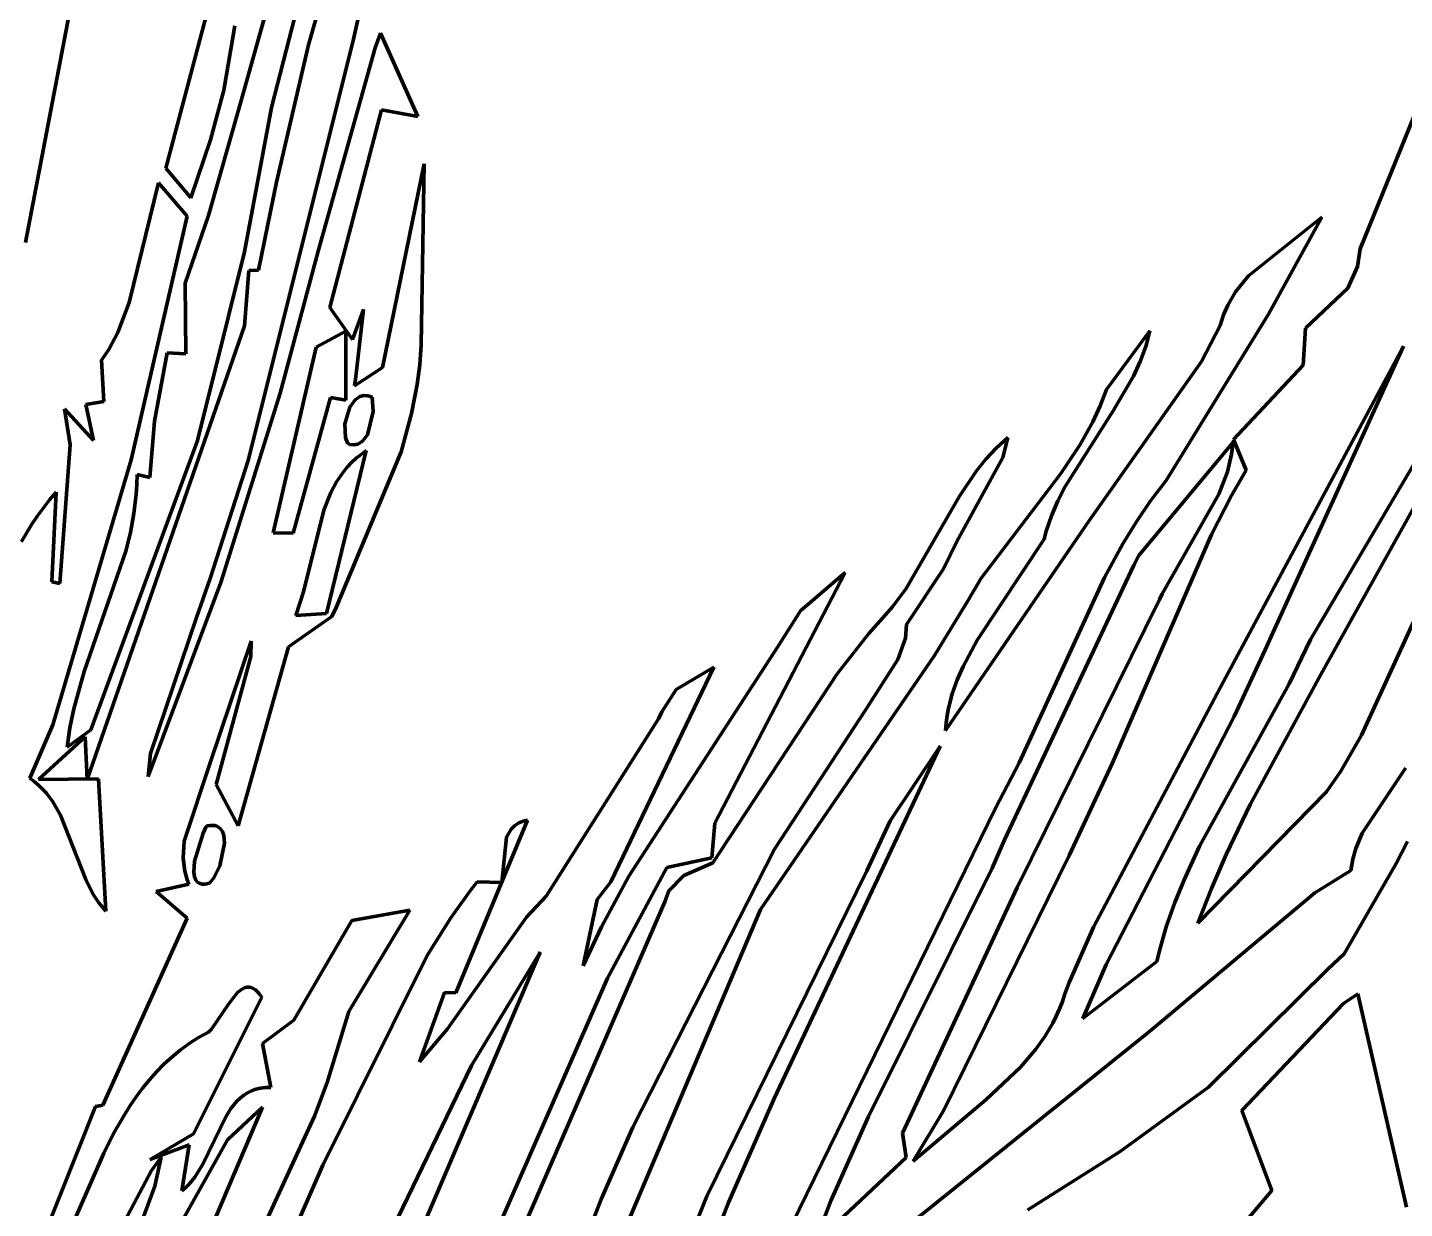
# Model space of a CAD drawing. Header units: millimetres. Extents: x 0 to 14.2, y 0 to 19.5.
# Drawn here: x 9.593 to 10.788, y 2.985 to 4.011 of the extents above; entities that cross this region are included whole.
import ezdxf

# ---------------------------------------------------------------- set-up
doc = ezdxf.new("R2010")
doc.units = ezdxf.units.MM
doc.layers.add('color#010101ff', color=7, linetype='CONTINUOUS', lineweight=100)
doc.layers.add('color#fdfdfdff', color=7, linetype='CONTINUOUS', lineweight=100)

msp = doc.modelspace()

# ---------------------------------------------------------------- linework, layer by layer
at = {"layer": 'color#010101ff'}
for p, q in [((9.8368, 4.1552), (9.7783, 3.9461)), ((9.8051, 3.9411), (9.8423, 4.0865)), ((9.5915, 3.8239), (9.6306, 4.028)), ((9.7531, 4.0382), (9.7132, 3.8883)), ((9.8475, 4.032), (9.8371, 3.9954)), ((9.8761, 4.0004), (9.8829, 4.0303)), ((9.7638, 3.9562), (9.7733, 4.0121)), ((9.8995, 4.0057), (9.895, 3.9929)), ((9.932, 3.9332), (9.8995, 4.0057)), ((9.7849, 3.6347), (9.8761, 4.0004)), ((9.8371, 3.9954), (9.8093, 3.8762)), ((9.895, 3.9929), (9.8456, 3.8164)), ((10.8121, 3.9724), (10.7497, 3.8185)), ((9.7521, 3.913), (9.7638, 3.9562)), ((9.7783, 3.9461), (9.7503, 3.8473)), ((9.7815, 3.8159), (9.8051, 3.9411)), ((9.8556, 3.7674), (9.9006, 3.9392)), ((9.9006, 3.9392), (9.932, 3.9332)), ((9.735, 3.8627), (9.7521, 3.913)), ((9.7132, 3.8883), (9.735, 3.8627)), ((9.9376, 3.8922), (9.9013, 3.7153)), ((9.9349, 3.7351), (9.9376, 3.8922)), ((9.7069, 3.8757), (9.6815, 3.7719)), ((9.7317, 3.8469), (9.7069, 3.8757)), ((9.8093, 3.8762), (9.7937, 3.7998)), ((9.6832, 3.6352), (9.7317, 3.8469)), ((9.7503, 3.8473), (9.73, 3.7886)), ((10.7166, 3.8459), (10.6528, 3.7949)), ((10.6702, 3.7616), (10.7166, 3.8459)), ((9.7537, 3.7041), (9.7815, 3.8159)), ((9.8456, 3.8164), (9.8125, 3.6932)), ((10.7497, 3.8185), (10.7473, 3.8032)), ((9.7854, 3.7996), (9.7816, 3.7515)), ((9.7937, 3.7998), (9.7854, 3.7996)), ((10.7067, 3.4792), (10.9, 3.8079)), ((10.7473, 3.8032), (10.7389, 3.7844)), ((9.73, 3.7886), (9.7307, 3.7273)), ((10.6528, 3.7949), (10.6416, 3.7811)), ((10.6416, 3.7811), (10.6348, 3.7695)), ((10.7389, 3.7844), (10.7022, 3.7495)), ((9.6815, 3.7719), (9.6717, 3.7459)), ((9.8752, 3.7396), (9.8556, 3.7674)), ((9.8848, 3.7657), (9.8752, 3.7396)), ((9.8778, 3.7051), (9.8848, 3.7657)), ((10.6348, 3.7695), (10.6311, 3.761)), ((10.5813, 3.6174), (10.6702, 3.7616)), ((10.6283, 3.7519), (10.6121, 3.7206)), ((10.6311, 3.761), (10.6283, 3.7519)), ((9.7816, 3.7515), (9.645, 3.3576)), ((9.6717, 3.7459), (9.6638, 3.7311)), ((9.8439, 3.7331), (9.8694, 3.7468)), ((9.8694, 3.7468), (9.8694, 3.6885)), ((10.5673, 3.7473), (10.5296, 3.6964)), ((10.5636, 3.7337), (10.5656, 3.7404)), ((10.5656, 3.7404), (10.5673, 3.7473)), ((10.7022, 3.7495), (10.7004, 3.7175)), ((9.6638, 3.7311), (9.6576, 3.7217)), ((9.7146, 3.7281), (9.7034, 3.6688)), ((9.7307, 3.7273), (9.7146, 3.7281)), ((9.8066, 3.572), (9.8439, 3.7331)), ((9.9336, 3.7178), (9.9349, 3.7351)), ((10.5588, 3.7206), (10.5636, 3.7337)), ((10.6307, 3.4421), (10.7873, 3.7338)), ((10.7873, 3.7338), (10.6724, 3.482)), ((9.6576, 3.7217), (9.6595, 3.6859)), ((9.9314, 3.7007), (9.9336, 3.7178)), ((10.6121, 3.7206), (10.5148, 3.5829)), ((10.553, 3.708), (10.5588, 3.7206)), ((10.7004, 3.7175), (10.6399, 3.6528)), ((9.7405, 3.6512), (9.7537, 3.7041)), ((9.9013, 3.7153), (9.8771, 3.6995)), ((9.8771, 3.6995), (9.8778, 3.7051)), ((10.5355, 3.6777), (10.553, 3.708)), ((9.8125, 3.6932), (9.7612, 3.5286)), ((9.9265, 3.6754), (9.9314, 3.7007)), ((10.5296, 3.6964), (10.5242, 3.682)), ((9.6595, 3.6859), (9.6439, 3.6833)), ((9.6439, 3.6833), (9.6506, 3.6521)), ((9.8562, 3.6894), (9.8237, 3.5715)), ((9.8694, 3.6869), (9.8562, 3.6894)), ((9.8686, 3.6665), (9.8729, 3.6809)), ((9.8694, 3.6885), (9.8694, 3.6869)), ((9.8729, 3.6809), (9.8775, 3.6872)), ((9.8775, 3.6872), (9.8818, 3.6901)), ((9.8818, 3.6901), (9.8851, 3.691)), ((9.8851, 3.691), (9.8886, 3.6908)), ((9.8886, 3.6908), (9.8905, 3.6903)), ((9.8905, 3.6903), (9.8924, 3.6895)), ((9.8924, 3.6895), (9.8932, 3.6772)), ((10.5242, 3.682), (10.5178, 3.6681)), ((9.6506, 3.6521), (9.6254, 3.6796)), ((9.6254, 3.6796), (9.6304, 3.6483)), ((9.7034, 3.6688), (9.6994, 3.6198)), ((9.8932, 3.6772), (9.8882, 3.657)), ((9.9174, 3.6423), (9.9265, 3.6754)), ((10.4936, 3.6121), (10.5355, 3.6777)), ((9.8692, 3.6542), (9.8686, 3.6665)), ((9.8882, 3.657), (9.8839, 3.6513)), ((10.5178, 3.6681), (10.5068, 3.6484)), ((9.6304, 3.6483), (9.6214, 3.5279)), ((9.6483, 3.4009), (9.7405, 3.6512)), ((9.8712, 3.6493), (9.8692, 3.6542)), ((9.8731, 3.6486), (9.8712, 3.6493)), ((9.8766, 3.6482), (9.8731, 3.6486)), ((9.8798, 3.6488), (9.8766, 3.6482)), ((9.8839, 3.6513), (9.8798, 3.6488)), ((10.434, 3.6455), (10.425, 3.6358)), ((10.4439, 3.6545), (10.434, 3.6455)), ((10.4396, 3.6374), (10.4439, 3.6545)), ((10.5068, 3.6484), (10.4899, 3.6234)), ((10.6396, 3.6507), (10.5578, 3.5522)), ((10.6382, 3.6401), (10.6396, 3.6507)), ((10.6399, 3.6528), (10.6507, 3.6263)), ((9.6152, 3.4051), (9.6832, 3.6352)), ((9.7519, 3.5322), (9.7849, 3.6347)), ((9.8873, 3.6432), (9.8528, 3.5018)), ((9.861, 3.5069), (9.9174, 3.6423)), ((9.8708, 3.629), (9.8744, 3.6329)), ((9.8744, 3.6329), (9.8784, 3.6366)), ((9.8784, 3.6366), (9.8827, 3.64)), ((9.8827, 3.64), (9.8873, 3.6432)), ((10.3998, 3.5643), (10.4396, 3.6374)), ((10.425, 3.6358), (10.4168, 3.6256)), ((10.6345, 3.6248), (10.6382, 3.6401)), ((9.6885, 3.6225), (9.6883, 3.6139)), ((9.6994, 3.6198), (9.6885, 3.6225)), ((9.8614, 3.6162), (9.8674, 3.6249)), ((9.8674, 3.6249), (9.8708, 3.629)), ((10.4168, 3.6256), (10.4021, 3.6038)), ((10.4899, 3.6234), (10.4209, 3.5326)), ((10.6272, 3.6054), (10.6345, 3.6248)), ((10.6507, 3.6263), (10.6381, 3.6042)), ((9.6883, 3.6139), (9.6877, 3.6054)), ((9.8564, 3.6068), (9.8614, 3.6162)), ((10.4873, 3.5996), (10.4936, 3.6121)), ((10.5678, 3.5995), (10.5813, 3.6174)), ((9.6125, 3.6006), (9.6071, 3.5937)), ((9.6183, 3.6073), (9.6125, 3.6006)), ((9.6143, 3.5293), (9.6183, 3.6073)), ((9.6877, 3.6054), (9.6857, 3.5886)), ((9.8504, 3.5916), (9.8564, 3.6068)), ((10.4021, 3.6038), (10.3559, 3.5236)), ((10.4818, 3.5866), (10.4873, 3.5996)), ((10.5553, 3.5811), (10.5678, 3.5995)), ((10.5779, 3.5188), (10.6272, 3.6054)), ((10.6381, 3.6042), (10.6206, 3.5704)), ((10.8017, 3.6036), (10.7157, 3.4489)), ((9.6019, 3.5865), (9.5971, 3.5793)), ((9.6071, 3.5937), (9.6019, 3.5865)), ((9.6857, 3.5886), (9.6826, 3.5721)), ((9.8327, 3.5206), (9.8504, 3.5916)), ((10.4773, 3.5732), (10.4818, 3.5866)), ((9.5971, 3.5793), (9.5881, 3.5643)), ((10.5148, 3.5829), (10.39, 3.4003)), ((10.4755, 3.5663), (10.4773, 3.5732)), ((10.5437, 3.5623), (10.5553, 3.5811)), ((9.6826, 3.5721), (9.6785, 3.5558)), ((9.8237, 3.5715), (9.8066, 3.572)), ((10.3881, 3.5407), (10.3998, 3.5643)), ((10.4174, 3.4788), (10.4755, 3.5663)), ((10.5278, 3.5332), (10.5437, 3.5623)), ((10.6206, 3.5704), (10.5349, 3.3722)), ((9.6785, 3.5558), (9.6426, 3.4516)), ((10.5578, 3.5522), (10.5533, 3.5439)), ((10.1897, 3.3197), (10.3027, 3.5373)), ((10.3027, 3.5373), (10.264, 3.5041)), ((10.356, 3.4922), (10.3881, 3.5407)), ((10.5533, 3.5439), (10.4412, 3.3054)), ((9.6214, 3.5279), (9.6143, 3.5293)), ((9.7612, 3.5286), (9.698, 3.3603)), ((9.7398, 3.4983), (9.7519, 3.5322)), ((10.4209, 3.5326), (10.4093, 3.5129)), ((10.4538, 3.3722), (10.5278, 3.5332)), ((10.7508, 3.3962), (10.814, 3.5338)), ((9.8261, 3.5001), (9.8327, 3.5206)), ((10.3559, 3.5236), (10.344, 3.5077)), ((10.4093, 3.5129), (10.3803, 3.4653)), ((10.4522, 3.264), (10.5757, 3.5141)), ((10.5757, 3.5141), (10.5779, 3.5188)), ((9.8528, 3.5018), (9.8261, 3.5001)), ((9.8575, 3.4991), (9.861, 3.5069)), ((10.264, 3.5041), (10.2441, 3.4725)), ((10.344, 3.5077), (10.3352, 3.4978)), ((9.7001, 3.3803), (9.7398, 3.4983)), ((9.8197, 3.4728), (9.8575, 3.4991)), ((10.3352, 3.4978), (10.3234, 3.4845)), ((10.3552, 3.4805), (10.356, 3.4922)), ((9.7521, 3.373), (9.7874, 3.4779)), ((9.7874, 3.4779), (9.7871, 3.4645)), ((10.3234, 3.4845), (10.296, 3.4494)), ((10.3484, 3.462), (10.3552, 3.4805)), ((10.4051, 3.4559), (10.4174, 3.4788)), ((10.6724, 3.482), (10.6674, 3.4702)), ((10.6881, 3.4407), (10.7067, 3.4792)), ((9.7762, 3.3174), (9.8197, 3.4728)), ((10.2441, 3.4725), (10.1151, 3.2738)), ((10.3803, 3.4653), (10.2294, 3.2449)), ((10.6674, 3.4702), (10.6404, 3.4125)), ((9.7871, 3.4645), (9.757, 3.3535)), ((10.0996, 3.2688), (10.1889, 3.4551)), ((10.1889, 3.4551), (10.1563, 3.4359)), ((10.3207, 3.4184), (10.3484, 3.462)), ((10.4, 3.4441), (10.4051, 3.4559)), ((9.6426, 3.4516), (9.6334, 3.4191)), ((10.296, 3.4494), (10.1879, 3.2853)), ((10.3958, 3.432), (10.4, 3.4441)), ((10.5183, 3.2294), (10.6307, 3.4421)), ((10.7157, 3.4489), (10.6542, 3.336)), ((10.1563, 3.4359), (10.1436, 3.4164)), ((10.3926, 3.4196), (10.3958, 3.432)), ((10.6104, 3.2997), (10.6881, 3.4407)), ((9.6334, 3.4191), (9.63, 3.4025)), ((10.2414, 3.2973), (10.3207, 3.4184)), ((10.3914, 3.4133), (10.3926, 3.4196)), ((10.1409, 3.4104), (10.0434, 3.2565)), ((10.1436, 3.4164), (10.1409, 3.4104)), ((10.39, 3.4003), (10.3906, 3.4069)), ((10.3906, 3.4069), (10.3914, 3.4133)), ((10.6404, 3.4125), (10.5292, 3.1972)), ((9.5952, 3.359), (9.6152, 3.4051)), ((9.6433, 3.3948), (9.6028, 3.3576)), ((9.63, 3.4025), (9.6277, 3.3858)), ((9.6277, 3.3858), (9.6483, 3.4009)), ((9.645, 3.3576), (9.6433, 3.3948)), ((10.733, 3.365), (10.7508, 3.3962)), ((10.3852, 3.3868), (10.2415, 3.0813)), ((10.342, 3.3218), (10.3852, 3.3868)), ((9.698, 3.3603), (9.7001, 3.3803)), ((9.7292, 3.3042), (9.7521, 3.373)), ((10.4334, 3.3328), (10.4538, 3.3722)), ((10.5349, 3.3722), (10.4973, 3.2916)), ((9.5992, 3.356), (9.5952, 3.359)), ((9.6028, 3.3576), (9.655, 3.3582)), ((9.655, 3.3582), (9.6612, 3.2434)), ((10.7206, 3.3471), (10.733, 3.365)), ((10.789, 3.3676), (10.7515, 3.3112)), ((9.6029, 3.3529), (9.5992, 3.356)), ((9.6094, 3.3461), (9.6029, 3.3529)), ((9.615, 3.3388), (9.6094, 3.3461)), ((9.757, 3.3535), (9.7762, 3.3174)), ((10.609, 3.2331), (10.7206, 3.3471)), ((9.6218, 3.3269), (9.615, 3.3388)), ((10.6542, 3.336), (10.6335, 3.2925)), ((9.6438, 3.2708), (9.6218, 3.3269)), ((9.9901, 3.2332), (10.0271, 3.3225)), ((10.0244, 3.3218), (10.0197, 3.32)), ((10.0271, 3.3225), (10.0244, 3.3218)), ((10.25, 2.9579), (10.4334, 3.3328)), ((10.3215, 3.2785), (10.342, 3.3218)), ((9.7457, 3.3112), (9.7383, 3.2867)), ((9.7481, 3.3162), (9.7457, 3.3112)), ((9.7488, 3.3174), (9.7481, 3.3162)), ((9.7514, 3.3179), (9.7488, 3.3174)), ((9.7537, 3.3179), (9.7514, 3.3179)), ((9.7558, 3.3177), (9.7537, 3.3179)), ((9.7576, 3.3172), (9.7558, 3.3177)), ((9.7591, 3.3164), (9.7576, 3.3172)), ((9.7605, 3.3153), (9.7591, 3.3164)), ((9.7625, 3.3126), (9.7605, 3.3153)), ((9.7638, 3.309), (9.7625, 3.3126)), ((10.0129, 3.3147), (10.0089, 3.3078)), ((10.0159, 3.3176), (10.0129, 3.3147)), ((10.0197, 3.32), (10.0159, 3.3176)), ((10.187, 3.2896), (10.1897, 3.3197)), ((10.7515, 3.3112), (10.7461, 3.2979)), ((9.7283, 3.2894), (9.7292, 3.3042)), ((9.7601, 3.2828), (9.7643, 3.3025)), ((9.7643, 3.3025), (9.7638, 3.309)), ((10.0089, 3.3078), (10.0049, 3.2682)), ((10.4412, 3.3054), (10.4305, 3.2808)), ((10.5969, 3.2707), (10.6104, 3.2997)), ((10.7461, 3.2979), (10.7434, 3.2885)), ((10.7811, 3.2849), (10.7908, 3.3038)), ((9.7297, 3.2781), (9.7283, 3.2894)), ((9.7383, 3.2867), (9.7376, 3.2773)), ((10.1185, 3.056), (10.2414, 3.2973)), ((10.1482, 3.2814), (10.187, 3.2896)), ((10.4973, 3.2916), (10.3885, 3.0706)), ((10.6335, 3.2925), (10.6207, 3.2631)), ((10.7434, 3.2885), (10.7416, 3.2787)), ((9.7318, 3.2706), (9.7297, 3.2781)), ((9.7376, 3.2773), (9.7382, 3.2733)), ((9.7549, 3.2723), (9.7601, 3.2828)), ((10.0965, 3.1852), (10.1482, 3.2814)), ((10.1629, 3.2745), (10.1497, 3.2612)), ((10.1879, 3.2853), (10.1629, 3.2745)), ((10.1829, 2.9961), (10.3215, 3.2785)), ((10.4305, 3.2808), (10.3232, 3.0652)), ((10.7416, 3.2787), (10.7104, 3.2594)), ((10.7359, 3.2064), (10.7811, 3.2849)), ((9.6501, 3.2585), (9.6438, 3.2708)), ((9.7049, 3.2605), (9.7332, 3.2668)), ((9.7332, 3.2668), (9.7318, 3.2706)), ((9.7382, 3.2733), (9.7395, 3.2702)), ((9.7395, 3.2702), (9.7405, 3.269)), ((9.7405, 3.269), (9.7417, 3.268)), ((9.7417, 3.268), (9.7432, 3.2673)), ((9.7432, 3.2673), (9.7448, 3.2669)), ((9.7448, 3.2669), (9.7468, 3.2669)), ((9.7468, 3.2669), (9.749, 3.2672)), ((9.749, 3.2672), (9.7515, 3.2679)), ((9.7515, 3.2679), (9.7549, 3.2723)), ((9.9835, 3.2689), (9.9775, 3.2612)), ((10.0049, 3.2682), (9.9835, 3.2689)), ((10.0877, 3.2536), (10.0996, 3.2688)), ((10.1151, 3.2738), (10.0915, 3.2299)), ((10.3525, 3.0508), (10.4522, 3.264)), ((10.5889, 3.2509), (10.5969, 3.2707)), ((10.6207, 3.2631), (10.609, 3.2331)), ((9.6552, 3.2507), (9.6501, 3.2585)), ((9.6612, 3.2434), (9.6552, 3.2507)), ((9.7317, 3.2373), (9.7049, 3.2605)), ((9.9775, 3.2612), (9.9606, 3.2376)), ((10.1464, 3.2514), (10.0183, 2.9562)), ((10.0434, 3.2565), (10.0263, 3.2382)), ((10.0756, 3.196), (10.0877, 3.2536)), ((10.1497, 3.2612), (10.1464, 3.2514)), ((10.7104, 3.2594), (10.5758, 3.1466)), ((10.5818, 3.2308), (10.5889, 3.2509)), ((9.8722, 3.1563), (9.9252, 3.2443)), ((9.9252, 3.2443), (9.8748, 3.2353)), ((10.0263, 3.2382), (9.9578, 3.1413)), ((10.2294, 3.2449), (10.0613, 2.8485)), ((9.6586, 3.0751), (9.7317, 3.2373)), ((9.8748, 3.2353), (9.8245, 3.1489)), ((9.9606, 3.2376), (9.94, 3.2049)), ((9.965, 3.1724), (9.9901, 3.2332)), ((10.0915, 3.2299), (10.0756, 3.196)), ((10.4973, 3.1815), (10.5183, 3.2294)), ((10.5787, 3.2205), (10.5818, 3.2308)), ((10.5758, 3.2102), (10.5787, 3.2205)), ((9.94, 3.2049), (9.8496, 3.023)), ((10.0383, 3.2078), (9.8809, 2.8407)), ((9.9786, 3.1095), (10.0383, 3.2078)), ((10.5733, 3.1997), (10.5758, 3.2102)), ((10.722, 3.1933), (10.7359, 3.2064)), ((10.5092, 3.1503), (10.5733, 3.1997)), ((10.5292, 3.1972), (10.5092, 3.1503)), ((10.6182, 3.0907), (10.722, 3.1933)), ((9.9816, 2.9226), (10.0965, 3.1852)), ((10.4935, 3.1717), (10.4973, 3.1815)), ((9.7374, 3.0502), (9.7965, 3.1688)), ((9.7756, 3.1727), (9.7676, 3.1627)), ((9.7789, 3.1754), (9.7756, 3.1727)), ((9.7823, 3.1771), (9.7789, 3.1754)), ((9.784, 3.1774), (9.7823, 3.1771)), ((9.7857, 3.1774), (9.784, 3.1774)), ((9.7875, 3.1771), (9.7857, 3.1774)), ((9.7892, 3.1763), (9.7875, 3.1771)), ((9.791, 3.1752), (9.7892, 3.1763)), ((9.7928, 3.1735), (9.791, 3.1752)), ((9.7946, 3.1714), (9.7928, 3.1735)), ((9.7965, 3.1688), (9.7946, 3.1714)), ((9.9335, 3.1126), (9.9551, 3.1728)), ((9.9551, 3.1728), (9.965, 3.1724)), ((10.4913, 3.165), (10.4935, 3.1717)), ((10.7476, 3.1717), (10.7353, 3.1633)), ((10.7898, 2.9864), (10.7476, 3.1717)), ((9.7676, 3.1627), (9.753, 3.1411)), ((9.8532, 3.0946), (9.8722, 3.1563)), ((10.486, 3.1523), (10.4888, 3.1586)), ((10.4888, 3.1586), (10.4913, 3.165)), ((10.7353, 3.1633), (10.6469, 3.0704)), ((9.8245, 3.1489), (9.7972, 3.1285)), ((10.476, 3.1345), (10.4829, 3.1462)), ((10.4829, 3.1462), (10.486, 3.1523)), ((10.5758, 3.1466), (10.5656, 3.1379)), ((9.7417, 3.1336), (9.7336, 3.1284)), ((9.7503, 3.1384), (9.7417, 3.1336)), ((9.753, 3.1411), (9.7503, 3.1384)), ((9.9578, 3.1413), (9.9335, 3.1126)), ((10.5656, 3.1379), (10.3665, 2.9777)), ((10.4682, 3.1235), (10.476, 3.1345)), ((9.7259, 3.1228), (9.7186, 3.1168)), ((9.7336, 3.1284), (9.7259, 3.1228)), ((9.7972, 3.1285), (9.8045, 3.0902)), ((10.455, 3.108), (10.4682, 3.1235)), ((9.7117, 3.1105), (9.7052, 3.1039)), ((9.7186, 3.1168), (9.7117, 3.1105)), ((9.9063, 2.9598), (9.9786, 3.1095)), ((10.425, 3.0797), (10.455, 3.108)), ((9.6991, 3.097), (9.6932, 3.0898)), ((9.7052, 3.1039), (9.6991, 3.097)), ((9.8424, 3.0655), (9.8532, 3.0946)), ((9.6932, 3.0898), (9.6877, 3.0823)), ((9.7809, 3.0836), (9.7778, 3.0812)), ((9.7841, 3.0857), (9.7809, 3.0836)), ((9.7876, 3.0875), (9.7841, 3.0857)), ((9.7914, 3.0888), (9.7876, 3.0875)), ((9.7955, 3.0897), (9.7914, 3.0888)), ((9.7998, 3.0902), (9.7955, 3.0897)), ((9.8045, 3.0902), (9.7998, 3.0902)), ((10.5415, 3.0349), (10.6182, 3.0907)), ((9.5808, 2.8946), (9.6524, 3.0739)), ((9.6524, 3.0739), (9.6586, 3.0751)), ((9.6824, 3.0746), (9.6774, 3.0667)), ((9.6877, 3.0823), (9.6824, 3.0746)), ((9.7973, 3.0732), (9.7434, 2.947)), ((9.7698, 3.0721), (9.7653, 3.0649)), ((9.7669, 3.0448), (9.7973, 3.0732)), ((9.775, 3.0784), (9.7698, 3.0721)), ((9.7778, 3.0812), (9.775, 3.0784)), ((10.2415, 3.0813), (10.2017, 2.9905)), ((10.3619, 3.0265), (10.425, 3.0797)), ((9.6774, 3.0667), (9.668, 3.0504)), ((9.7653, 3.0649), (9.7454, 3.0237)), ((9.7856, 2.9421), (9.8424, 3.0655)), ((10.3232, 3.0652), (10.2904, 2.992)), ((10.3885, 3.0706), (10.3619, 3.0265)), ((10.6469, 3.0704), (10.673, 3.0009)), ((9.668, 3.0504), (9.6594, 3.0334)), ((9.6998, 3.0278), (9.7374, 3.0502)), ((10.0914, 2.994), (10.1185, 3.056)), ((10.3557, 3.0297), (10.3525, 3.0508)), ((9.7336, 3.0407), (9.6998, 3.0278)), ((9.7271, 3.0005), (9.7336, 3.0407)), ((9.7286, 2.9766), (9.7669, 3.0448)), ((10.4614, 2.9842), (10.5415, 3.0349)), ((9.6594, 3.0334), (9.6172, 2.9368)), ((9.7008, 3.0183), (9.7092, 3.0299)), ((9.7092, 3.0299), (9.7037, 3.0046)), ((9.7454, 3.0237), (9.7385, 3.0124)), ((9.8496, 3.023), (9.7851, 2.8762)), ((10.276, 2.9545), (10.3557, 3.0297)), ((9.6105, 2.8473), (9.7008, 3.0183)), ((9.7385, 3.0124), (9.7332, 3.006)), ((9.7037, 3.0046), (9.6813, 2.9439)), ((9.7303, 3.0031), (9.7271, 3.0005)), ((9.7332, 3.006), (9.7303, 3.0031)), ((10.673, 3.0009), (10.6202, 2.9386)), ((10.0729, 2.9468), (10.0914, 2.994)), ((10.1454, 2.9033), (10.1829, 2.9961)), ((10.2017, 2.9905), (10.1798, 2.9352)), ((10.2904, 2.992), (10.276, 2.9545))]:
    msp.add_line(p, q, dxfattribs=at)
at = {"layer": 'color#fdfdfdff'}
for p, q in [((9.7783, 3.9461), (9.8368, 4.1552)), ((9.8423, 4.0865), (9.8051, 3.9411)), ((9.6306, 4.028), (9.5915, 3.8239)), ((9.7132, 3.8883), (9.7531, 4.0382)), ((9.8371, 3.9954), (9.8475, 4.032)), ((9.8829, 4.0303), (9.8761, 4.0004)), ((9.7733, 4.0121), (9.7638, 3.9562)), ((9.895, 3.9929), (9.8995, 4.0057)), ((9.8995, 4.0057), (9.932, 3.9332)), ((9.8761, 4.0004), (9.7849, 3.6347)), ((9.8093, 3.8762), (9.8371, 3.9954)), ((9.8456, 3.8164), (9.895, 3.9929)), ((10.7497, 3.8185), (10.8121, 3.9724)), ((9.7638, 3.9562), (9.7521, 3.913)), ((9.7503, 3.8473), (9.7783, 3.9461)), ((9.8051, 3.9411), (9.7815, 3.8159)), ((9.9006, 3.9392), (9.8556, 3.7674)), ((9.932, 3.9332), (9.9006, 3.9392)), ((9.7521, 3.913), (9.735, 3.8627)), ((9.735, 3.8627), (9.7132, 3.8883)), ((9.9013, 3.7153), (9.9376, 3.8922)), ((9.9376, 3.8922), (9.9349, 3.7351)), ((9.6815, 3.7719), (9.7069, 3.8757)), ((9.7069, 3.8757), (9.7317, 3.8469)), ((9.7937, 3.7998), (9.8093, 3.8762)), ((9.7317, 3.8469), (9.6832, 3.6352)), ((9.73, 3.7886), (9.7503, 3.8473)), ((10.6528, 3.7949), (10.7166, 3.8459)), ((10.7166, 3.8459), (10.6702, 3.7616)), ((9.7815, 3.8159), (9.7537, 3.7041)), ((9.8125, 3.6932), (9.8456, 3.8164)), ((10.7473, 3.8032), (10.7497, 3.8185)), ((9.7816, 3.7515), (9.7854, 3.7996)), ((9.7854, 3.7996), (9.7937, 3.7998)), ((10.9, 3.8079), (10.7067, 3.4792)), ((10.7389, 3.7844), (10.7473, 3.8032)), ((9.7307, 3.7273), (9.73, 3.7886)), ((10.6416, 3.7811), (10.6528, 3.7949)), ((10.6348, 3.7695), (10.6416, 3.7811)), ((10.7022, 3.7495), (10.7389, 3.7844)), ((9.6717, 3.7459), (9.6815, 3.7719)), ((9.8556, 3.7674), (9.8752, 3.7396)), ((9.8752, 3.7396), (9.8848, 3.7657)), ((9.8848, 3.7657), (9.8778, 3.7051)), ((10.6311, 3.761), (10.6348, 3.7695)), ((10.6702, 3.7616), (10.5813, 3.6174)), ((10.6121, 3.7206), (10.6283, 3.7519)), ((10.6283, 3.7519), (10.6311, 3.761)), ((9.645, 3.3576), (9.7816, 3.7515)), ((9.6638, 3.7311), (9.6717, 3.7459)), ((9.8694, 3.7468), (9.8439, 3.7331)), ((9.8694, 3.6885), (9.8694, 3.7468)), ((10.5296, 3.6964), (10.5673, 3.7473)), ((10.5656, 3.7404), (10.5636, 3.7337)), ((10.5673, 3.7473), (10.5656, 3.7404)), ((10.7004, 3.7175), (10.7022, 3.7495)), ((9.6576, 3.7217), (9.6638, 3.7311)), ((9.7034, 3.6688), (9.7146, 3.7281)), ((9.7146, 3.7281), (9.7307, 3.7273)), ((9.8439, 3.7331), (9.8066, 3.572)), ((9.9349, 3.7351), (9.9336, 3.7178)), ((10.5636, 3.7337), (10.5588, 3.7206)), ((10.7873, 3.7338), (10.6307, 3.4421)), ((10.6724, 3.482), (10.7873, 3.7338)), ((9.6595, 3.6859), (9.6576, 3.7217)), ((9.9336, 3.7178), (9.9314, 3.7007)), ((10.5148, 3.5829), (10.6121, 3.7206)), ((10.5588, 3.7206), (10.553, 3.708)), ((10.6399, 3.6528), (10.7004, 3.7175)), ((9.7537, 3.7041), (9.7405, 3.6512)), ((9.8771, 3.6995), (9.9013, 3.7153)), ((9.8778, 3.7051), (9.8771, 3.6995)), ((10.553, 3.708), (10.5355, 3.6777)), ((9.7612, 3.5286), (9.8125, 3.6932)), ((9.9314, 3.7007), (9.9265, 3.6754)), ((10.5242, 3.682), (10.5296, 3.6964)), ((9.6439, 3.6833), (9.6595, 3.6859)), ((9.6506, 3.6521), (9.6439, 3.6833)), ((9.8237, 3.5715), (9.8562, 3.6894)), ((9.8562, 3.6894), (9.8694, 3.6869)), ((9.8729, 3.6809), (9.8686, 3.6665)), ((9.8694, 3.6869), (9.8694, 3.6885)), ((9.8775, 3.6872), (9.8729, 3.6809)), ((9.8818, 3.6901), (9.8775, 3.6872)), ((9.8851, 3.691), (9.8818, 3.6901)), ((9.8886, 3.6908), (9.8851, 3.691)), ((9.8905, 3.6903), (9.8886, 3.6908)), ((9.8924, 3.6895), (9.8905, 3.6903)), ((9.8932, 3.6772), (9.8924, 3.6895)), ((10.5178, 3.6681), (10.5242, 3.682)), ((9.6304, 3.6483), (9.6254, 3.6796)), ((9.6254, 3.6796), (9.6506, 3.6521)), ((9.6994, 3.6198), (9.7034, 3.6688)), ((9.8882, 3.657), (9.8932, 3.6772)), ((9.9265, 3.6754), (9.9174, 3.6423)), ((10.5355, 3.6777), (10.4936, 3.6121)), ((9.8686, 3.6665), (9.8692, 3.6542)), ((9.8839, 3.6513), (9.8882, 3.657)), ((10.5068, 3.6484), (10.5178, 3.6681)), ((9.6214, 3.5279), (9.6304, 3.6483)), ((9.7405, 3.6512), (9.6483, 3.4009)), ((9.8692, 3.6542), (9.8712, 3.6493)), ((9.8712, 3.6493), (9.8731, 3.6486)), ((9.8731, 3.6486), (9.8766, 3.6482)), ((9.8766, 3.6482), (9.8798, 3.6488)), ((9.8798, 3.6488), (9.8839, 3.6513)), ((10.425, 3.6358), (10.434, 3.6455)), ((10.434, 3.6455), (10.4439, 3.6545)), ((10.4439, 3.6545), (10.4396, 3.6374)), ((10.4899, 3.6234), (10.5068, 3.6484)), ((10.5578, 3.5522), (10.6396, 3.6507)), ((10.6396, 3.6507), (10.6382, 3.6401)), ((10.6507, 3.6263), (10.6399, 3.6528)), ((9.6832, 3.6352), (9.6152, 3.4051)), ((9.7849, 3.6347), (9.7519, 3.5322)), ((9.8528, 3.5018), (9.8873, 3.6432)), ((9.9174, 3.6423), (9.861, 3.5069)), ((9.8744, 3.6329), (9.8708, 3.629)), ((9.8784, 3.6366), (9.8744, 3.6329)), ((9.8827, 3.64), (9.8784, 3.6366)), ((9.8873, 3.6432), (9.8827, 3.64)), ((10.4396, 3.6374), (10.3998, 3.5643)), ((10.4168, 3.6256), (10.425, 3.6358)), ((10.6382, 3.6401), (10.6345, 3.6248)), ((9.6883, 3.6139), (9.6885, 3.6225)), ((9.6885, 3.6225), (9.6994, 3.6198)), ((9.8674, 3.6249), (9.8614, 3.6162)), ((9.8708, 3.629), (9.8674, 3.6249)), ((10.4021, 3.6038), (10.4168, 3.6256)), ((10.4209, 3.5326), (10.4899, 3.6234)), ((10.6345, 3.6248), (10.6272, 3.6054)), ((10.6381, 3.6042), (10.6507, 3.6263)), ((9.6877, 3.6054), (9.6883, 3.6139)), ((9.8614, 3.6162), (9.8564, 3.6068)), ((10.4936, 3.6121), (10.4873, 3.5996)), ((10.5813, 3.6174), (10.5678, 3.5995)), ((9.6071, 3.5937), (9.6125, 3.6006)), ((9.6125, 3.6006), (9.6183, 3.6073)), ((9.6183, 3.6073), (9.6143, 3.5293)), ((9.6857, 3.5886), (9.6877, 3.6054)), ((9.8564, 3.6068), (9.8504, 3.5916)), ((10.3559, 3.5236), (10.4021, 3.6038)), ((10.4873, 3.5996), (10.4818, 3.5866)), ((10.5678, 3.5995), (10.5553, 3.5811)), ((10.6272, 3.6054), (10.5779, 3.5188)), ((10.6206, 3.5704), (10.6381, 3.6042)), ((10.7157, 3.4489), (10.8017, 3.6036)), ((9.5971, 3.5793), (9.6019, 3.5865)), ((9.6019, 3.5865), (9.6071, 3.5937)), ((9.6826, 3.5721), (9.6857, 3.5886)), ((9.8504, 3.5916), (9.8327, 3.5206)), ((10.4818, 3.5866), (10.4773, 3.5732)), ((9.5881, 3.5643), (9.5971, 3.5793)), ((10.39, 3.4003), (10.5148, 3.5829)), ((10.4773, 3.5732), (10.4755, 3.5663)), ((10.5553, 3.5811), (10.5437, 3.5623)), ((9.6785, 3.5558), (9.6826, 3.5721)), ((9.8066, 3.572), (9.8237, 3.5715)), ((10.3998, 3.5643), (10.3881, 3.5407)), ((10.4755, 3.5663), (10.4174, 3.4788)), ((10.5437, 3.5623), (10.5278, 3.5332)), ((10.5349, 3.3722), (10.6206, 3.5704)), ((9.6426, 3.4516), (9.6785, 3.5558)), ((10.5533, 3.5439), (10.5578, 3.5522)), ((10.3027, 3.5373), (10.1897, 3.3197)), ((10.264, 3.5041), (10.3027, 3.5373)), ((10.3881, 3.5407), (10.356, 3.4922)), ((10.4412, 3.3054), (10.5533, 3.5439)), ((9.6143, 3.5293), (9.6214, 3.5279)), ((9.698, 3.3603), (9.7612, 3.5286)), ((9.7519, 3.5322), (9.7398, 3.4983)), ((10.4093, 3.5129), (10.4209, 3.5326)), ((10.5278, 3.5332), (10.4538, 3.3722)), ((10.814, 3.5338), (10.7508, 3.3962)), ((9.8327, 3.5206), (9.8261, 3.5001)), ((10.344, 3.5077), (10.3559, 3.5236)), ((10.3803, 3.4653), (10.4093, 3.5129)), ((10.5757, 3.5141), (10.4522, 3.264)), ((10.5779, 3.5188), (10.5757, 3.5141)), ((9.8261, 3.5001), (9.8528, 3.5018)), ((9.861, 3.5069), (9.8575, 3.4991)), ((10.2441, 3.4725), (10.264, 3.5041)), ((10.3352, 3.4978), (10.344, 3.5077)), ((9.7398, 3.4983), (9.7001, 3.3803)), ((9.8575, 3.4991), (9.8197, 3.4728)), ((10.3234, 3.4845), (10.3352, 3.4978)), ((10.356, 3.4922), (10.3552, 3.4805)), ((9.7874, 3.4779), (9.7521, 3.373)), ((9.7871, 3.4645), (9.7874, 3.4779)), ((10.296, 3.4494), (10.3234, 3.4845)), ((10.3552, 3.4805), (10.3484, 3.462)), ((10.4174, 3.4788), (10.4051, 3.4559)), ((10.6674, 3.4702), (10.6724, 3.482)), ((10.7067, 3.4792), (10.6881, 3.4407)), ((9.8197, 3.4728), (9.7762, 3.3174)), ((10.1151, 3.2738), (10.2441, 3.4725)), ((10.2294, 3.2449), (10.3803, 3.4653)), ((10.6404, 3.4125), (10.6674, 3.4702)), ((9.757, 3.3535), (9.7871, 3.4645)), ((10.1889, 3.4551), (10.0996, 3.2688)), ((10.1563, 3.4359), (10.1889, 3.4551)), ((10.3484, 3.462), (10.3207, 3.4184)), ((10.4051, 3.4559), (10.4, 3.4441)), ((9.6334, 3.4191), (9.6426, 3.4516)), ((10.1879, 3.2853), (10.296, 3.4494)), ((10.4, 3.4441), (10.3958, 3.432)), ((10.6307, 3.4421), (10.5183, 3.2294)), ((10.6542, 3.336), (10.7157, 3.4489)), ((10.1436, 3.4164), (10.1563, 3.4359)), ((10.3958, 3.432), (10.3926, 3.4196)), ((10.6881, 3.4407), (10.6104, 3.2997)), ((9.63, 3.4025), (9.6334, 3.4191)), ((10.3207, 3.4184), (10.2414, 3.2973)), ((10.3926, 3.4196), (10.3914, 3.4133)), ((10.0434, 3.2565), (10.1409, 3.4104)), ((10.1409, 3.4104), (10.1436, 3.4164)), ((10.3906, 3.4069), (10.39, 3.4003)), ((10.3914, 3.4133), (10.3906, 3.4069)), ((10.5292, 3.1972), (10.6404, 3.4125)), ((9.6152, 3.4051), (9.5952, 3.359)), ((9.6028, 3.3576), (9.6433, 3.3948)), ((9.6277, 3.3858), (9.63, 3.4025)), ((9.6483, 3.4009), (9.6277, 3.3858)), ((9.6433, 3.3948), (9.645, 3.3576)), ((10.7508, 3.3962), (10.733, 3.365)), ((10.2415, 3.0813), (10.3852, 3.3868)), ((10.3852, 3.3868), (10.342, 3.3218)), ((9.7001, 3.3803), (9.698, 3.3603)), ((9.7521, 3.373), (9.7292, 3.3042)), ((10.4538, 3.3722), (10.4334, 3.3328)), ((10.4973, 3.2916), (10.5349, 3.3722)), ((9.5952, 3.359), (9.5992, 3.356)), ((9.655, 3.3582), (9.6028, 3.3576)), ((9.6612, 3.2434), (9.655, 3.3582)), ((10.733, 3.365), (10.7206, 3.3471)), ((10.7515, 3.3112), (10.789, 3.3676)), ((9.5992, 3.356), (9.6029, 3.3529)), ((9.6029, 3.3529), (9.6094, 3.3461)), ((9.6094, 3.3461), (9.615, 3.3388)), ((9.7762, 3.3174), (9.757, 3.3535)), ((10.7206, 3.3471), (10.609, 3.2331)), ((9.615, 3.3388), (9.6218, 3.3269)), ((10.6335, 3.2925), (10.6542, 3.336)), ((9.6218, 3.3269), (9.6438, 3.2708)), ((10.0271, 3.3225), (9.9901, 3.2332)), ((10.0197, 3.32), (10.0244, 3.3218)), ((10.0244, 3.3218), (10.0271, 3.3225)), ((10.4334, 3.3328), (10.25, 2.9579)), ((10.342, 3.3218), (10.3215, 3.2785)), ((9.7383, 3.2867), (9.7457, 3.3112)), ((9.7457, 3.3112), (9.7481, 3.3162)), ((9.7481, 3.3162), (9.7488, 3.3174)), ((9.7488, 3.3174), (9.7514, 3.3179)), ((9.7514, 3.3179), (9.7537, 3.3179)), ((9.7537, 3.3179), (9.7558, 3.3177)), ((9.7558, 3.3177), (9.7576, 3.3172)), ((9.7576, 3.3172), (9.7591, 3.3164)), ((9.7591, 3.3164), (9.7605, 3.3153)), ((9.7605, 3.3153), (9.7625, 3.3126)), ((9.7625, 3.3126), (9.7638, 3.309)), ((10.0089, 3.3078), (10.0129, 3.3147)), ((10.0129, 3.3147), (10.0159, 3.3176)), ((10.0159, 3.3176), (10.0197, 3.32)), ((10.1897, 3.3197), (10.187, 3.2896)), ((10.7461, 3.2979), (10.7515, 3.3112)), ((9.7292, 3.3042), (9.7283, 3.2894)), ((9.7643, 3.3025), (9.7601, 3.2828)), ((9.7638, 3.309), (9.7643, 3.3025)), ((10.0049, 3.2682), (10.0089, 3.3078)), ((10.4305, 3.2808), (10.4412, 3.3054)), ((10.6104, 3.2997), (10.5969, 3.2707)), ((10.7434, 3.2885), (10.7461, 3.2979)), ((10.7908, 3.3038), (10.7811, 3.2849)), ((9.7283, 3.2894), (9.7297, 3.2781)), ((9.7376, 3.2773), (9.7383, 3.2867)), ((10.2414, 3.2973), (10.1185, 3.056)), ((10.187, 3.2896), (10.1482, 3.2814)), ((10.3885, 3.0706), (10.4973, 3.2916)), ((10.6207, 3.2631), (10.6335, 3.2925)), ((10.7416, 3.2787), (10.7434, 3.2885)), ((9.7297, 3.2781), (9.7318, 3.2706)), ((9.7382, 3.2733), (9.7376, 3.2773)), ((9.7601, 3.2828), (9.7549, 3.2723)), ((10.1482, 3.2814), (10.0965, 3.1852)), ((10.1497, 3.2612), (10.1629, 3.2745)), ((10.1629, 3.2745), (10.1879, 3.2853)), ((10.3215, 3.2785), (10.1829, 2.9961)), ((10.3232, 3.0652), (10.4305, 3.2808)), ((10.7104, 3.2594), (10.7416, 3.2787)), ((10.7811, 3.2849), (10.7359, 3.2064)), ((9.6438, 3.2708), (9.6501, 3.2585)), ((9.7332, 3.2668), (9.7049, 3.2605)), ((9.7318, 3.2706), (9.7332, 3.2668)), ((9.7395, 3.2702), (9.7382, 3.2733)), ((9.7405, 3.269), (9.7395, 3.2702)), ((9.7417, 3.268), (9.7405, 3.269)), ((9.7432, 3.2673), (9.7417, 3.268)), ((9.7448, 3.2669), (9.7432, 3.2673)), ((9.7468, 3.2669), (9.7448, 3.2669)), ((9.749, 3.2672), (9.7468, 3.2669)), ((9.7515, 3.2679), (9.749, 3.2672)), ((9.7549, 3.2723), (9.7515, 3.2679)), ((9.9775, 3.2612), (9.9835, 3.2689)), ((9.9835, 3.2689), (10.0049, 3.2682)), ((10.0996, 3.2688), (10.0877, 3.2536)), ((10.0915, 3.2299), (10.1151, 3.2738)), ((10.4522, 3.264), (10.3525, 3.0508)), ((10.5969, 3.2707), (10.5889, 3.2509)), ((10.609, 3.2331), (10.6207, 3.2631)), ((9.6501, 3.2585), (9.6552, 3.2507)), ((9.6552, 3.2507), (9.6612, 3.2434)), ((9.7049, 3.2605), (9.7317, 3.2373)), ((9.9606, 3.2376), (9.9775, 3.2612)), ((10.0183, 2.9562), (10.1464, 3.2514)), ((10.0263, 3.2382), (10.0434, 3.2565)), ((10.0877, 3.2536), (10.0756, 3.196)), ((10.1464, 3.2514), (10.1497, 3.2612)), ((10.5758, 3.1466), (10.7104, 3.2594)), ((10.5889, 3.2509), (10.5818, 3.2308)), ((9.9252, 3.2443), (9.8722, 3.1563)), ((9.8748, 3.2353), (9.9252, 3.2443)), ((9.9578, 3.1413), (10.0263, 3.2382)), ((10.0613, 2.8485), (10.2294, 3.2449)), ((9.7317, 3.2373), (9.6586, 3.0751)), ((9.8245, 3.1489), (9.8748, 3.2353)), ((9.94, 3.2049), (9.9606, 3.2376)), ((9.9901, 3.2332), (9.965, 3.1724)), ((10.0756, 3.196), (10.0915, 3.2299)), ((10.5183, 3.2294), (10.4973, 3.1815)), ((10.5818, 3.2308), (10.5787, 3.2205)), ((10.5787, 3.2205), (10.5758, 3.2102)), ((9.8496, 3.023), (9.94, 3.2049)), ((9.8809, 2.8407), (10.0383, 3.2078)), ((10.0383, 3.2078), (9.9786, 3.1095)), ((10.5758, 3.2102), (10.5733, 3.1997)), ((10.7359, 3.2064), (10.722, 3.1933)), ((10.5733, 3.1997), (10.5092, 3.1503)), ((10.5092, 3.1503), (10.5292, 3.1972)), ((10.722, 3.1933), (10.6182, 3.0907)), ((10.0965, 3.1852), (9.9816, 2.9226)), ((10.4973, 3.1815), (10.4935, 3.1717)), ((9.7965, 3.1688), (9.7374, 3.0502)), ((9.7676, 3.1627), (9.7756, 3.1727)), ((9.7756, 3.1727), (9.7789, 3.1754)), ((9.7789, 3.1754), (9.7823, 3.1771)), ((9.7823, 3.1771), (9.784, 3.1774)), ((9.784, 3.1774), (9.7857, 3.1774)), ((9.7857, 3.1774), (9.7875, 3.1771)), ((9.7875, 3.1771), (9.7892, 3.1763)), ((9.7892, 3.1763), (9.791, 3.1752)), ((9.791, 3.1752), (9.7928, 3.1735)), ((9.7928, 3.1735), (9.7946, 3.1714)), ((9.7946, 3.1714), (9.7965, 3.1688)), ((9.9551, 3.1728), (9.9335, 3.1126)), ((9.965, 3.1724), (9.9551, 3.1728)), ((10.4935, 3.1717), (10.4913, 3.165)), ((10.7353, 3.1633), (10.7476, 3.1717)), ((10.7476, 3.1717), (10.7898, 2.9864)), ((9.753, 3.1411), (9.7676, 3.1627)), ((9.8722, 3.1563), (9.8532, 3.0946)), ((10.4888, 3.1586), (10.486, 3.1523)), ((10.4913, 3.165), (10.4888, 3.1586)), ((10.6469, 3.0704), (10.7353, 3.1633)), ((9.7972, 3.1285), (9.8245, 3.1489)), ((10.4829, 3.1462), (10.476, 3.1345)), ((10.486, 3.1523), (10.4829, 3.1462)), ((10.5656, 3.1379), (10.5758, 3.1466)), ((9.7336, 3.1284), (9.7417, 3.1336)), ((9.7417, 3.1336), (9.7503, 3.1384)), ((9.7503, 3.1384), (9.753, 3.1411)), ((9.9335, 3.1126), (9.9578, 3.1413)), ((10.3665, 2.9777), (10.5656, 3.1379)), ((10.476, 3.1345), (10.4682, 3.1235)), ((9.7186, 3.1168), (9.7259, 3.1228)), ((9.7259, 3.1228), (9.7336, 3.1284)), ((9.8045, 3.0902), (9.7972, 3.1285)), ((10.4682, 3.1235), (10.455, 3.108)), ((9.7052, 3.1039), (9.7117, 3.1105)), ((9.7117, 3.1105), (9.7186, 3.1168)), ((9.9786, 3.1095), (9.9063, 2.9598)), ((10.455, 3.108), (10.425, 3.0797)), ((9.6932, 3.0898), (9.6991, 3.097)), ((9.6991, 3.097), (9.7052, 3.1039)), ((9.8532, 3.0946), (9.8424, 3.0655)), ((9.6877, 3.0823), (9.6932, 3.0898)), ((9.7778, 3.0812), (9.7809, 3.0836)), ((9.7809, 3.0836), (9.7841, 3.0857)), ((9.7841, 3.0857), (9.7876, 3.0875)), ((9.7876, 3.0875), (9.7914, 3.0888)), ((9.7914, 3.0888), (9.7955, 3.0897)), ((9.7955, 3.0897), (9.7998, 3.0902)), ((9.7998, 3.0902), (9.8045, 3.0902)), ((10.6182, 3.0907), (10.5415, 3.0349)), ((9.6524, 3.0739), (9.5808, 2.8946)), ((9.6586, 3.0751), (9.6524, 3.0739)), ((9.6774, 3.0667), (9.6824, 3.0746)), ((9.6824, 3.0746), (9.6877, 3.0823)), ((9.7434, 2.947), (9.7973, 3.0732)), ((9.7653, 3.0649), (9.7698, 3.0721)), ((9.7973, 3.0732), (9.7669, 3.0448)), ((9.7698, 3.0721), (9.775, 3.0784)), ((9.775, 3.0784), (9.7778, 3.0812)), ((10.2017, 2.9905), (10.2415, 3.0813)), ((10.425, 3.0797), (10.3619, 3.0265)), ((9.668, 3.0504), (9.6774, 3.0667)), ((9.7454, 3.0237), (9.7653, 3.0649)), ((9.8424, 3.0655), (9.7856, 2.9421)), ((10.2904, 2.992), (10.3232, 3.0652)), ((10.3619, 3.0265), (10.3885, 3.0706)), ((10.673, 3.0009), (10.6469, 3.0704)), ((9.6594, 3.0334), (9.668, 3.0504)), ((9.7374, 3.0502), (9.6998, 3.0278)), ((10.1185, 3.056), (10.0914, 2.994)), ((10.3525, 3.0508), (10.3557, 3.0297)), ((9.6998, 3.0278), (9.7336, 3.0407)), ((9.7336, 3.0407), (9.7271, 3.0005)), ((9.7669, 3.0448), (9.7286, 2.9766)), ((10.5415, 3.0349), (10.4614, 2.9842)), ((9.6172, 2.9368), (9.6594, 3.0334)), ((9.7092, 3.0299), (9.7008, 3.0183)), ((9.7037, 3.0046), (9.7092, 3.0299)), ((9.7385, 3.0124), (9.7454, 3.0237)), ((9.7851, 2.8762), (9.8496, 3.023)), ((10.3557, 3.0297), (10.276, 2.9545)), ((9.7008, 3.0183), (9.6105, 2.8473)), ((9.7332, 3.006), (9.7385, 3.0124)), ((9.6813, 2.9439), (9.7037, 3.0046)), ((9.7271, 3.0005), (9.7303, 3.0031)), ((9.7303, 3.0031), (9.7332, 3.006)), ((10.6202, 2.9386), (10.673, 3.0009)), ((10.0914, 2.994), (10.0729, 2.9468)), ((10.1829, 2.9961), (10.1454, 2.9033)), ((10.1798, 2.9352), (10.2017, 2.9905)), ((10.276, 2.9545), (10.2904, 2.992))]:
    msp.add_line(p, q, dxfattribs=at)

doc.saveas('drawing.dxf')
